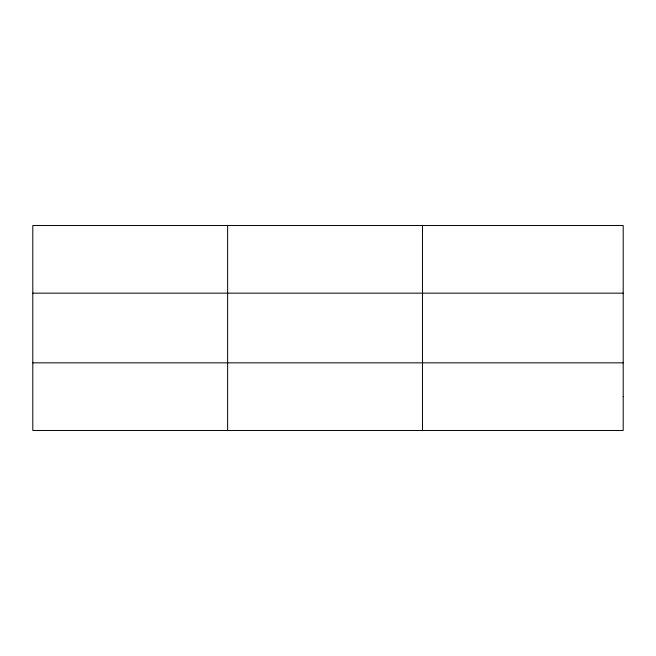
<?xml version="1.0" encoding="UTF-8"?>
<svg xmlns="http://www.w3.org/2000/svg" width="656" height="656" viewBox="0 0 656 656"><rect width="100%" height="100%" fill="white"/><g stroke="black" fill="none" stroke-linecap="round" stroke-linejoin="round"><path stroke-width="0.98" d="M227.632 430.475L227.632 225.525M422.464 430.475L422.464 225.525M32.8 293.158L623.2 293.158M32.8 362.842L623.2 362.842M623.2 396.659L623.2 430.475L32.8 430.475L32.8 225.525L623.2 225.525L623.2 396.659"/></g></svg>
